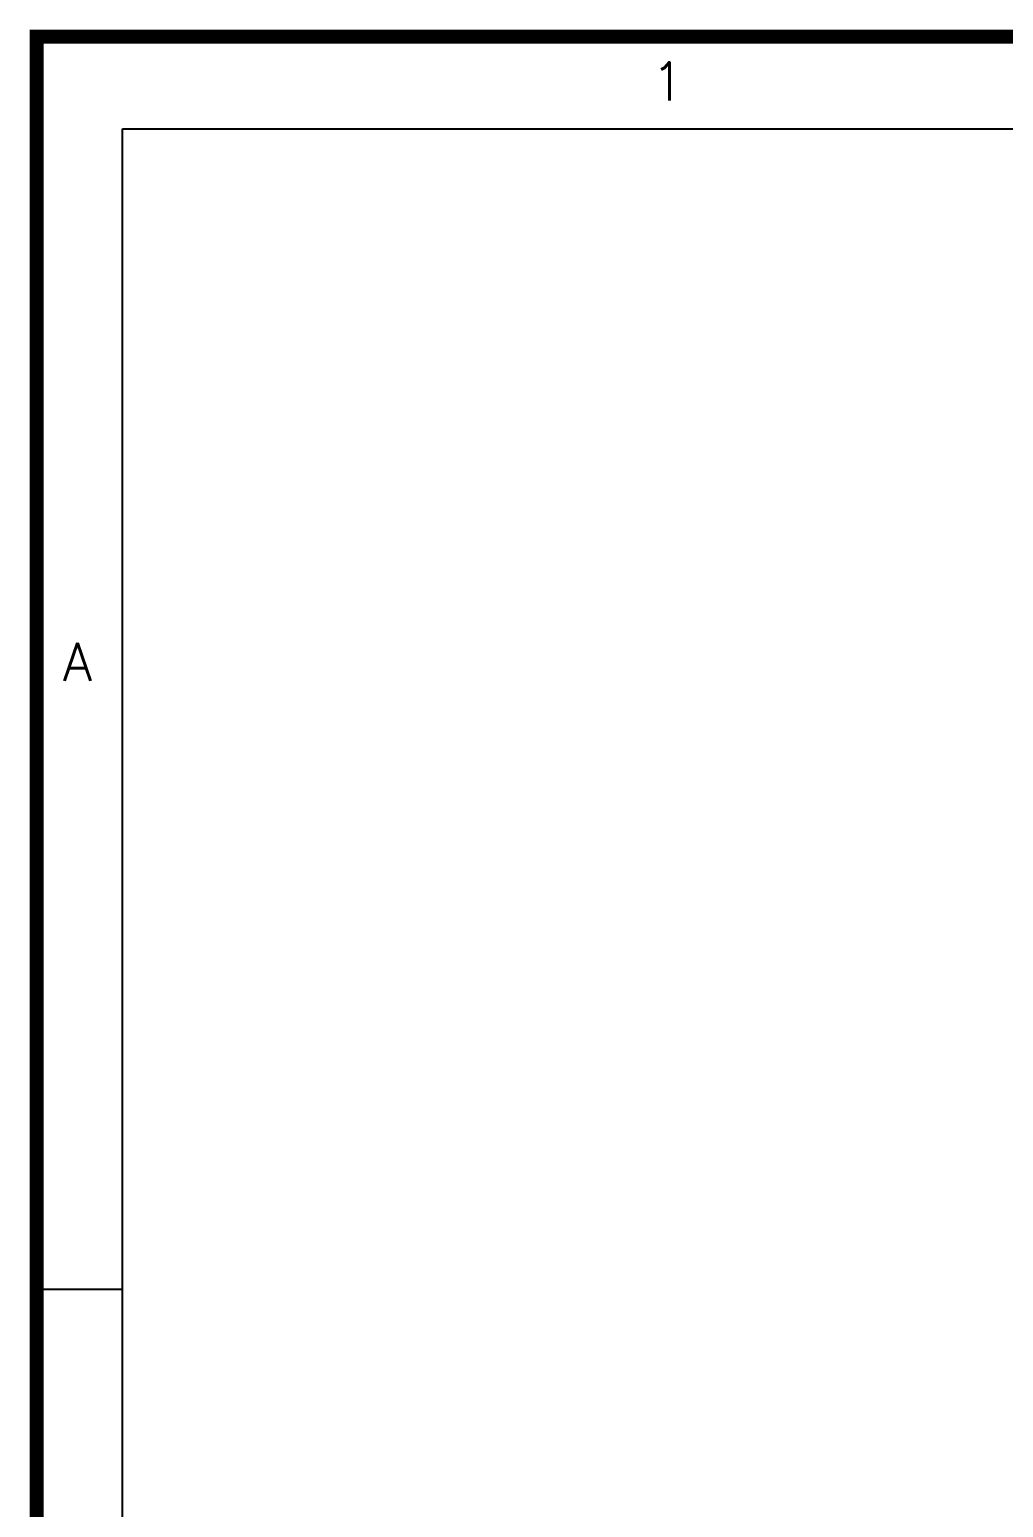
# Model space of a CAD drawing. Extents: x 7897917 to 8423973, y -6487334 to -6173396.
# Drawn here: x 7897917 to 7912850, y -6345080 to -6322426 of the extents above; entities that cross this region are included whole.
import ezdxf
from ezdxf.enums import TextEntityAlignment as Align

# ---------------------------------------------------------------- set-up
doc = ezdxf.new("R2010")
doc.units = 0
doc.header["$LTSCALE"] = 600
doc.header["$MEASUREMENT"] = 0
doc.layers.add('TITLE', color=7, linetype='CONTINUOUS')
doc.styles.add('ROMANS', font='romans.shx')

# ---------------------------------------------------------------- blocks, each defined once
blk = doc.blocks.new('A$C66962185')
at = {"layer": 'TITLE'}
for p, q in [((2.142, -140930.66), (360.704, -140930.66)), ((2.142, -141176.034), (2.142, -140930.66))]:
    blk.add_line(p, q, dxfattribs=at)
at = {"layer": 'TITLE', "color": 0}
blk.add_line((-0.153, -140959.61), (2.142, -140959.61), dxfattribs=at)
at = {"layer": 'TITLE', "color": 7, "const_width": 0.355}
blk.add_lwpolyline([(363, -140928.365), (363, -141178.329), (0, -141178.329), (0, -140928.365)], close=True, dxfattribs=at)
at = {"layer": 'TITLE', "color": 7, "style": 'ROMANS'}
blk.add_text('1', height=0.952, dxfattribs=at).set_placement((15.752, -140929.478), align=Align.MIDDLE)
at = {"layer": 'TITLE', "color": 0, "style": 'ROMANS'}
blk.add_text('A', height=0.952, dxfattribs=at).set_placement((1.019, -140943.963), align=Align.MIDDLE)

msp = doc.modelspace()

# ---------------------------------------------------------------- block references
at = {"layer": 'TITLE', "xscale": 614.4175770664588, "yscale": 614.4175710082054, "zscale": 614.4175728063115}
msp.add_blockref('A$C66962185', (7898025.611, 80266328.743), dxfattribs=at)

doc.saveas('drawing.dxf')
